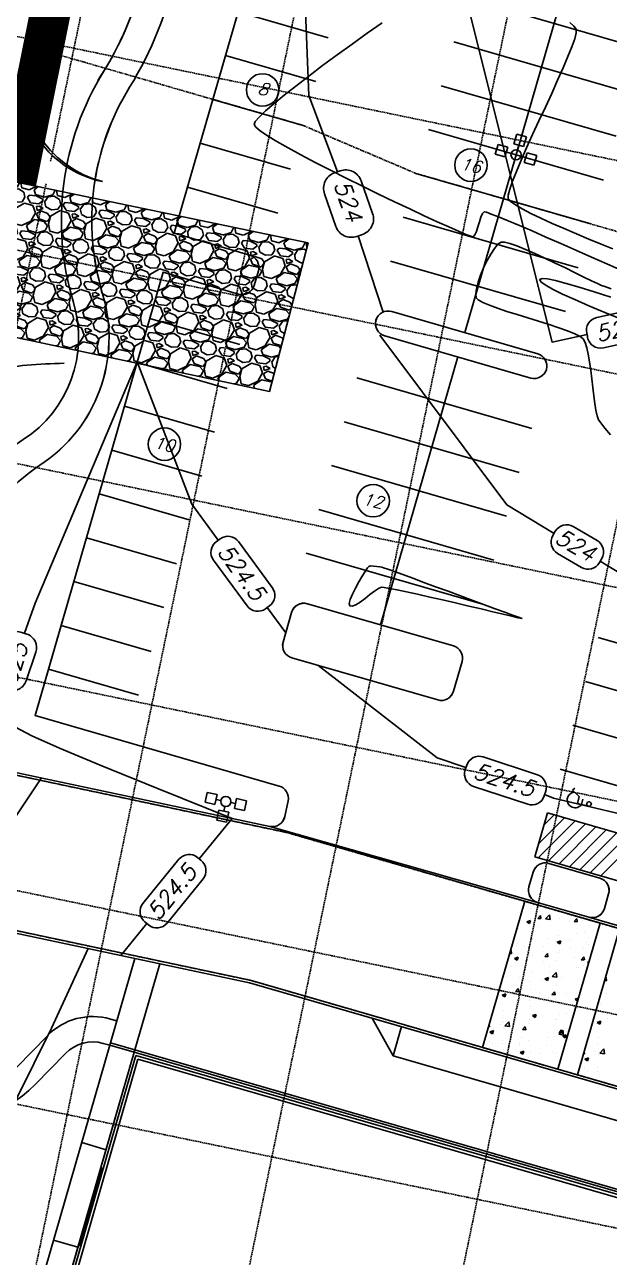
# Model space of a CAD drawing. Header units: inches. Extents: x 3071 to 5995, y 4947 to 7102.
# Drawn here: x 3716.1 to 3831.5, y 6163.4 to 6406.6 of the extents above; entities that cross this region are included whole.
import ezdxf

# ---------------------------------------------------------------- set-up
doc = ezdxf.new("R2010")
doc.units = ezdxf.units.IN
doc.header["$MEASUREMENT"] = 0
doc.linetypes.add('HIDDEN', pattern=[0.375, 0.25, -0.125])
doc.linetypes.add('PHANTOM2', pattern=[1.25, 0.625, -0.125, 0.125, -0.125, 0.125, -0.125])
for name, color, linetype in [('A-WALL', 77, 'Continuous'), ('BLDG-BOC', 4, 'Continuous'), ('BOC', 4, 'Continuous'), ('CONST-ENTR', 8, 'Continuous'), ('CONST-ENTR-HAT', 11, 'Continuous'), ('COUNT', 11, 'Continuous'), ('EC', 3, 'Continuous'), ('EX-BOC', 41, 'Continuous'), ('EX-GUT', 41, 'Continuous'), ('FIRELANE', 5, 'HIDDEN'), ('GRID', 254, 'HIDDEN'), ('hatch-ol', 7, 'Continuous'), ('HC-HATCH', 11, 'Continuous'), ('HC-MAN', 11, 'Continuous'), ('HC-PAV-HAV', 8, 'Continuous'), ('LIGHTS', 7, 'Continuous'), ('LOTLINE', 3, 'PHANTOM2'), ('LS-WALKS', 7, 'Continuous'), ('PC', 43, 'Continuous'), ('sidewalk', 7, 'Continuous'), ('SILT FENCE', 200, 'Continuous'), ('STRIPING', 11, 'Continuous')]:
    doc.layers.add(name, color=color, linetype=linetype)
doc.styles.add('L60', font='SIMPLEX.shx', dxfattribs={"height": 2.4})
doc.styles.add('L80', font='simplex.shx', dxfattribs={"oblique": 15, "height": 4})

msp = doc.modelspace()

# ---------------------------------------------------------------- hatches: boundary and pattern name
at = {"layer": 'CONST-ENTR-HAT'}
h = msp.add_hatch(dxfattribs=at)
h.set_pattern_fill('GRAVEL', color=4, scale=7.2, angle=-11.9688, style=0)
h.set_pattern_definition([(216.044, (3391.1632, 6419.3285), (-69.78596675, -51.44626935), [0.96866, -95.89743]), (173.0009, (3390.37996, 6418.75853), (86.014845, -10.87413664), [1.66225, -164.56266]), (120.5416, (3388.7301, 6418.96108), (54.01026806, -92.409584), [1.17207, -116.03543]), (255.3049, (3385.60986, 6417.78253), (36.90603354, 139.3764144), [1.51371, -149.85762]), (280.8649, (3385.22587, 6416.31833), (-17.2999084, 91.98735696), [1.48432, -146.94749]), (345.3049, (3385.50565, 6414.86062), (-139.3764144, 36.90603354), [1.51371, -149.85762]), (25.7254, (3386.96985, 6414.47663), (-106.49652772, -51.0240094), [2.00181, -198.17891]), (60.2865, (3388.77325, 6415.34553), (82.15325044, 144.504542), [1.88991, -187.10151]), (109.4608, (3389.71, 6416.98695), (-36.9371998, 103.5102092), [1.51884, -150.36533]), (163.2676, (3389.204, 6418.419), (75.9851347, -23.46784), [1.73399, -84.96549]), (210.4286, (3387.54342, 6418.91824), (-100.9461827, -59.5606272), [2.242426, -222.0003]), (126.8453, (3392.568, 6416.2339), (-40.3455869, 52.7127507), [0.76537, -75.77168]), (159.5004, (3392.109, 6416.8464), (88.5789158, -33.49768655), [1.45611, -144.15488]), (213.0312, (3390.745, 6417.3563), (-1.49313, -7.04348), [1.01823, -9.1641]), (191.2298, (3390.4312, 6418.3061), (38.2036424, 6.6213172), [0.54834, -54.28523]), (279.8326, (3389.8934, 6418.1993), (-2.564088, 22.6235613), [0.77546, -37.99773]), (18.995, (3390.0258, 6417.4352), (24.1166786, 9.6075863), [1.25949, -40.72337]), (149.5963, (3391.2167, 6417.8451), (12.59383, -10.029725), [0.91074, -21.85767]), (4.4207, (3385.8082, 6419.0653), (74.91416005, 6.19908352), [1.27584, -126.30848]), (58.3774, (3387.08024, 6419.16363), (-44.59829823, -71.50574983), [1.07036, -105.96534]), (281.2298, (3391.5154, 6419.2538), (-6.6213172, 38.2036424), [1.09667, -53.7369]), (331.6417, (3391.72893, 6418.17816), (-65.9554065, 36.06167446), [1.27584, -126.30848]), (327.4752, (3384.88245, 6414.6983), (-32.2311444, 21.5525742), [1.23034, -60.28649]), (282.8063, (3385.9198, 6414.0368), (-18.79290237, 84.9439031), [1.03088, -102.05743]), (54.8326, (3390.0927, 6412.1954), (21.5526086, 32.2311216), [1.09667, -53.7369]), (5.3852, (3390.7243, 6413.09193), (-97.537721, -8.76318554), [1.20694, -119.48705]), (57.4752, (3386.6414, 6412.9271), (-21.5525742, -32.2311444), [0.61517, -60.90166]), (89.3411, (3389.67, 6412.285), (-1.070942, 29.667038), [0.36713, -36.34581]), (153.995, (3389.6743, 6412.6521), (19.637308, -11.5228516), [1.48432, -28.20204]), (174.0402, (3388.34024, 6413.30292), (71.92789424, -7.88781984), [1.37556, -136.18025]), (291.7213, (3389.8915, 6416.8013), (-4.057228, 15.580082), [1.0384, -24.92157]), (341.1884, (3390.27575, 6415.83662), (116.7528304, -39.47020566), [1.81292, -179.47845]), (48.9766, (3391.9918, 6415.252), (-38.6258124, -43.3318232), [0.74128, -73.38725]), (78.0312, (3392.4784, 6415.811), (-5.55035, 8.5366), [0.432, -6.768]), (108.2876, (3388.24417, 6413.5441), (17.7219629, -55.276864), [1.00025, -99.02534]), (36.044, (3387.9303, 6414.4938), (69.78596675, 51.44626935), [1.93732, -94.92877]), (348.0312, (3389.497, 6415.634), (8.5366, 5.55035), [1.872, -5.328]), (313.336, (3391.32805, 6415.24554), (-59.98280997, 64.2356817), [1.13842, -112.70357]), (242.0858, (3392.1093, 6414.4175), (-13.015993, -26.680779), [1.04833, -51.36846]), (195.6772, (3391.61855, 6413.49116), (-148.75733297, -42.06537323), [1.70687, -168.98021]), (163.4573, (3389.97517, 6413.02994), (-90.0720806, 26.45412084), [1.80575, -178.76933])])
h.paths.add_polyline_path([(3705.76, 6346.7), (3764.45, 6334.26), (3772.04, 6363.56), (3711.98, 6376.05)])

# ---------------------------------------------------------------- linework, layer by layer
at = {"layer": 'A-WALL', "color": 7}
for p, q in [((3666.58, 5975.53), (3737.86, 6222.4)), ((3737.72, 6203.89), (3742.76, 6221.36)), ((3869.63, 6166.28), (3733.04, 6205.72)), ((3737.72, 6203.89), (3673.22, 5980.52)), ((3738.06, 6203.27), (3673.7, 5980.38)), ((3737.72, 6203.89), (3731.15, 6181.15)), ((3737.72, 6203.89), (3732.91, 6205.28)), ((3838.76, 6174.71), (3737.72, 6203.89)), ((3838.76, 6174.71), (3737.72, 6203.89)), ((3838.62, 6174.23), (3738.06, 6203.27)), ((3738.47, 6202.52), (3674.45, 5980.79)), ((3838.45, 6173.65), (3738.47, 6202.52)), ((3732.17, 6184.67), (3727.37, 6186.06)), ((3731.15, 6181.15), (3726.71, 6165.78)), ((3731.39, 6181.08), (3726.95, 6165.71)), ((3731.15, 6181.15), (3731.39, 6181.08)), ((3726.62, 6165.46), (3721.82, 6166.85)), ((3726.71, 6165.78), (3673.08, 5980.03)), ((3726.95, 6165.71), (3726.71, 6165.78))]:
    msp.add_line(p, q, dxfattribs=at)
at = {"layer": 'BLDG-BOC', "color": 7}
for p, q in [((3797.64, 6273.39), (3768.82, 6281.71)), ((3766.34, 6256.4), (3718.17, 6270.31)), ((3707.34, 6260.56), (3764.47, 6248.45)), ((3768.09, 6253.48), (3767.44, 6250.38)), ((3709.56, 6228.4), (3760.49, 6217.61)), ((3760.49, 6217.61), (3930.78, 6168.41)), ((3784.72, 6210.61), (3788.81, 6203.18)), ((3790.48, 6208.94), (3788.81, 6203.18)), ((3788.81, 6203.18), (3911.79, 6167.66))]:
    msp.add_line(p, q, dxfattribs=at)
for centre, start, end in [((3765.65, 6254), 348.0312, 73.894), ((3764.99, 6250.9), 258.0312, 348.0312)]:
    msp.add_arc(centre, 2.5, start, end, dxfattribs=at)
at = {"layer": 'BOC', "color": 7}
for p, q in [((3765.89, 6435.56), (3745.64, 6365.43)), ((3745.64, 6365.43), (3760.53, 6361.13)), ((3743.42, 6357.74), (3718.17, 6270.31)), ((3743.42, 6357.74), (3758.31, 6353.44)), ((3762.24, 6358.03), (3761.4, 6355.15)), ((3788.54, 6350.01), (3817.37, 6341.68)), ((3787.16, 6345.2), (3815.98, 6336.88)), ((3767.11, 6284.8), (3768.8, 6290.65)), ((3771.9, 6292.36), (3800.72, 6284.04)), ((3800.74, 6275.1), (3802.43, 6280.94)), ((3815.63, 6236.55), (3816.46, 6239.43)), ((3819.56, 6241.14), (3829.65, 6238.23)), ((3830.52, 6232.25), (3831.36, 6235.13)), ((3817.34, 6233.45), (3827.43, 6230.54)), ((3830.52, 6232.25), (3830.52, 6232.25))]:
    msp.add_line(p, q, dxfattribs=at)
for centre, start, end in [((3759.84, 6358.73), 343.894, 73.894), ((3759, 6355.84), 253.894, 343.894), ((3787.85, 6347.6), 73.894, 253.894), ((3816.67, 6339.28), 253.894, 73.894), ((3771.2, 6289.96), 73.894, 163.894), ((3769.52, 6284.11), 163.894, 253.894), ((3800.03, 6281.64), 343.894, 73.894), ((3798.34, 6275.79), 253.894, 343.894), ((3818.87, 6238.74), 73.894, 163.894), ((3828.95, 6235.82), 343.894, 73.894), ((3818.03, 6235.85), 163.894, 253.894), ((3828.12, 6232.94), 253.894, 343.894)]:
    msp.add_arc(centre, 2.5, start, end, dxfattribs=at)
at = {"layer": 'CONST-ENTR', "color": 4}
msp.add_lwpolyline([(3705.76, 6346.7), (3764.45, 6334.26), (3772.04, 6363.56), (3711.98, 6376.05)], close=True, dxfattribs=at)
at = {"layer": 'COUNT', "color": 7}
for centre in [(3763.06, 6393.72), (3804.18, 6378.88), (3743.69, 6323.84), (3784.89, 6312.68)]:
    msp.add_circle(centre, 3.2, dxfattribs=at)
at = {"layer": 'EC', "color": 44, "ltscale": 0.5, "flags": 128}
for points, elevation in [([(3786.67, 6406.95), (3783.73, 6404.89), (3780.75, 6402.77), (3777.8, 6400.63), (3774.92, 6398.51), (3772.17, 6396.45), (3769.61, 6394.48), (3767.3, 6392.66), (3765.29, 6391), (3763.64, 6389.56), (3762.4, 6388.37), (3761.62, 6387.47), (3761.37, 6386.89), (3761.71, 6386.37), (3762.61, 6385.62), (3764.02, 6384.67), (3765.87, 6383.54), (3768.1, 6382.27), (3770.64, 6380.88), (3773.44, 6379.4), (3776.44, 6377.87), (3779.56, 6376.29), (3782.75, 6374.71), (3785.94, 6373.16), (3789.08, 6371.65), (3792.1, 6370.23), (3794.93, 6368.9), (3797.52, 6367.71), (3799.8, 6366.69), (3801.71, 6365.85), (3803.19, 6365.23), (3804.18, 6364.86), (3804.6, 6364.76), (3804.95, 6365.1), (3805.26, 6365.8), (3805.56, 6366.71), (3805.86, 6367.69), (3806.15, 6368.61), (3806.47, 6369.31), (3806.81, 6369.67), (3807.23, 6369.58), (3808.2, 6369.24), (3809.65, 6368.67), (3811.51, 6367.9), (3813.74, 6366.96), (3816.25, 6365.89), (3818.99, 6364.7), (3821.9, 6363.42), (3824.92, 6362.1), (3827.97, 6360.75), (3831.01, 6359.41), (3833.96, 6358.1)], 525), ([(3832.18, 6362.4), (3829.88, 6363.31), (3827.47, 6364.29), (3825.01, 6365.31), (3822.57, 6366.35), (3820.21, 6367.38), (3818, 6368.39), (3816.01, 6369.35), (3814.31, 6370.23), (3812.95, 6371.03), (3812.02, 6371.71), (3811.56, 6372.25), (3811.55, 6372.94), (3811.84, 6374.11), (3812.38, 6375.7), (3813.15, 6377.63), (3814.09, 6379.85), (3815.18, 6382.3), (3816.36, 6384.9), (3817.61, 6387.6), (3818.87, 6390.32), (3820.12, 6393.02), (3821.3, 6395.62), (3822.39, 6398.07), (3823.34, 6400.29), (3824.11, 6402.23), (3824.66, 6403.81), (3824.95, 6404.99), (3824.94, 6405.69), (3824.52, 6406.26), (3823.68, 6406.99)], 525), ([(3831.71, 6325.68), (3830.58, 6327.02), (3829.79, 6328.03), (3829.37, 6328.66), (3829.09, 6329.43), (3828.85, 6330.52), (3828.63, 6331.86), (3828.43, 6333.39), (3828.23, 6335.04), (3828.04, 6336.75), (3827.83, 6338.45), (3827.61, 6340.08), (3827.35, 6341.58), (3827.06, 6342.87), (3826.72, 6343.9), (3826.33, 6344.6), (3825.71, 6345.07), (3824.66, 6345.6), (3823.24, 6346.17), (3821.53, 6346.78), (3819.6, 6347.42), (3817.54, 6348.07), (3815.42, 6348.74), (3813.31, 6349.4), (3811.29, 6350.04), (3809.44, 6350.67), (3807.83, 6351.26), (3806.54, 6351.8), (3805.64, 6352.3), (3805.22, 6352.73), (3805.12, 6353.47), (3805.26, 6354.51), (3805.59, 6355.78), (3806.08, 6357.18), (3806.69, 6358.63), (3807.38, 6360.05), (3808.11, 6361.35), (3808.84, 6362.45), (3809.52, 6363.26), (3810.14, 6363.69), (3810.8, 6363.71), (3811.86, 6363.45), (3813.27, 6362.95), (3814.94, 6362.27), (3816.8, 6361.45), (3818.79, 6360.54), (3820.82, 6359.57), (3822.82, 6358.59), (3824.73, 6357.65), (3826.47, 6356.79), (3827.96, 6356.06), (3829.14, 6355.5), (3829.93, 6355.16), (3830.64, 6354.91), (3831.88, 6354.47)], 524), ([(3834.03, 6348.43), (3830.62, 6349.82), (3827.47, 6351.13), (3824.66, 6352.35), (3822.24, 6353.45), (3820.28, 6354.42), (3818.84, 6355.24), (3817.98, 6355.88), (3817.76, 6356.32), (3818.21, 6356.51), (3819.27, 6356.43), (3820.89, 6356.1), (3823.01, 6355.55), (3825.57, 6354.81), (3828.51, 6353.9), (3831.77, 6352.84)], 523)]:
    msp.add_lwpolyline(points, dxfattribs=dict(at, elevation=elevation))
at = {"layer": 'EC', "color": 44, "ltscale": 0.5, "elevation": 525, "flags": 128}
msp.add_lwpolyline([(3814.31, 6289.42), (3813.59, 6289.69), (3812.42, 6290.12), (3810.86, 6290.69), (3808.98, 6291.39), (3806.85, 6292.17), (3804.55, 6293.02), (3802.13, 6293.91), (3799.66, 6294.82), (3797.22, 6295.72), (3794.88, 6296.58), (3792.69, 6297.38), (3790.74, 6298.1), (3789.08, 6298.7), (3787.79, 6299.17), (3786.93, 6299.47), (3786.58, 6299.59), (3786.19, 6299.66), (3785.61, 6299.74), (3784.97, 6299.8), (3784.4, 6299.81), (3784.04, 6299.73), (3783.79, 6299.43), (3783.32, 6298.75), (3782.71, 6297.8), (3782.04, 6296.66), (3781.37, 6295.45), (3780.79, 6294.27), (3780.37, 6293.22), (3780.18, 6292.41), (3780.3, 6291.94), (3780.77, 6291.86), (3781.48, 6292.14), (3782.34, 6292.7), (3783.29, 6293.4), (3784.25, 6294.16), (3785.16, 6294.85), (3785.93, 6295.37), (3786.51, 6295.62), (3787.03, 6295.58), (3788.09, 6295.4), (3789.6, 6295.1), (3791.49, 6294.71), (3793.66, 6294.23), (3796.06, 6293.69), (3798.59, 6293.11), (3801.17, 6292.51), (3803.74, 6291.91), (3806.21, 6291.33), (3808.5, 6290.79), (3810.54, 6290.31), (3812.23, 6289.91), (3813.52, 6289.61), (3814.31, 6289.42)], close=True, dxfattribs=at)
at = {"layer": 'EX-BOC', "color": 7}
msp.add_lwpolyline([(3716.11, 6400.23), (3725.32, 6444.75), (3734.57, 6495.24), (3741.98, 6535.15), (3744.22, 6546.39), (3746.15, 6555.52, -0.418767), (3769.46, 6571.98, -2.911676)], format="xyb", dxfattribs=at)
for centre, radius, start, end in [((3736.63, 6395.95), 20.96, 168.1936, 255.6962), ((3717.85, 6321.61), 17.87, 94.2124, 137.1924), ((3728.94, 6170.98), 168.91, 91.7149, 94.2124)]:
    msp.add_arc(centre, radius, start, end, dxfattribs=at)
at = {"layer": 'EX-GUT', "color": 7}
msp.add_lwpolyline([(3715.62, 6400.34), (3724.83, 6444.85), (3734.08, 6495.33), (3741.49, 6535.24), (3743.73, 6546.49), (3745.66, 6555.61, -0.418603), (3769.55, 6572.48, -0.418603)], format="xyb", dxfattribs=at)
msp.add_arc((3735.7, 6395.78), 20.59, 167.2209, 258.0827, dxfattribs=at)
at = {"layer": 'FIRELANE', "color": 7}
for p, q in [((3760.61, 6218.09), (3709.67, 6228.89)), ((3930.92, 6168.89), (3760.61, 6218.09))]:
    msp.add_line(p, q, dxfattribs=at)
at = {"layer": 'FIRELANE', "color": 7, "flags": 128}
msp.add_lwpolyline([(4580.51, 5841.27), (4446.4, 5987.31, -0.020748), (4442.68, 5991.72), (4403.12, 6042.71, 0.199871), (4282.45, 6111.23), (4260.71, 6113.89, -0.009278), (4254.48, 6114.77), (4159.67, 6129.97, -0.080749), (4109.56, 6146.59, 0.078412), (4047.37, 6167.53), (3998.1, 6175.9, -0.081157), (3964.7, 6187.35, 0.052793), (3939.25, 6197.71), (3767.89, 6247.21), (3707.24, 6260.07, -0.413143), (3691.42, 6284.31)], format="xyb", dxfattribs=at)
at = {"layer": 'GRID', "color": 253, "linetype": 'HIDDEN'}
for p, q in [((3842.74, 6967.87), (3721.23, 6379.64)), ((3883.14, 6959.53), (3590.95, 5545.07)), ((3923.53, 6951.18), (3631.35, 5536.72)), ((3963.99, 6942.43), (3671.88, 5528.35)), ((3322, 6485.35), (5826.62, 5967.97)), ((3313.65, 6444.95), (5818.27, 5927.57)), ((3305.31, 6404.55), (5809.93, 5887.18)), ((3720.32, 6375.22), (3550.55, 5553.41)), ((3296.96, 6364.16), (5801.58, 5846.78)), ((3288.62, 6323.76), (5793.24, 5806.38)), ((3280.27, 6283.36), (5784.89, 5765.99))]:
    msp.add_line(p, q, dxfattribs=at)
at = {"layer": 'hatch-ol', "linetype": 'Continuous'}
for points in [[(3759.32, 6620.85), (3746.15, 6555.52), (3716.11, 6400.23), (3700.35, 6325.2), (3691.91, 6284.2), (3689.83, 6275.27), (3688.31, 6266.77), (3674.16, 6207.94, -0.214843), (3508.69, 5995.08), (3535.52, 5952.62), (3870.9, 5855.78), (4005.47, 5991.67, -0.027652), (4056.2, 5956.24, -0.023154), (4168.04, 5861.73, -0.031991), (4294.4, 5725.59), (4358.75, 5653.77)], [(3836.07, 6228.04), (3827.43, 6230.54, 0.414214), (3830.52, 6232.25), (3830.52, 6232.25), (3831.36, 6235.13, 0.414214), (3829.65, 6238.23), (3819.56, 6241.14, 0.414214), (3816.46, 6239.43), (3815.63, 6236.55, 0.414214), (3817.34, 6233.45), (3764.47, 6248.45, 0.414214), (3767.44, 6250.38), (3768.09, 6253.48, 0.393219), (3766.34, 6256.4), (3718.17, 6270.31), (3743.42, 6357.74), (3758.31, 6353.44, 0.414214), (3761.4, 6355.15), (3762.24, 6358.03, 0.414214), (3760.53, 6361.13), (3745.64, 6365.43), (3765.89, 6435.56)], [(3707.24, 6260.07), (3767.89, 6247.21), (3939.25, 6197.71, -0.052793), (3964.7, 6187.35, 0.081157), (3998.1, 6175.9), (4047.37, 6167.53, -0.078412), (4109.56, 6146.59, 0.080749), (4159.67, 6129.97), (4254.48, 6114.77), (4282.45, 6111.23, -0.199871), (4403.12, 6042.71), (4442.68, 5991.72), (4580.51, 5841.27), (4586.82, 5847.48), (4596.31, 5776.65), (4577.08, 5799.6), (4570.27, 5807.21)], [(4570.27, 5807.21), (4424.3, 5967.02, -0.020748), (4418.98, 5973.33), (4399.93, 5999.52), (4399.93, 5999.51, 0.059339), (4354.65, 6049.83, 0.149176), (4278.81, 6081.45), (4257.06, 6084.11, -0.009278), (4249.73, 6085.15), (4154.92, 6100.35, -0.080749), (4095.67, 6120, 0.078412), (4042.35, 6137.95), (3993.08, 6146.32, -0.081157), (3950.52, 6160.91, 0.052793), (3930.92, 6168.89), (3760.61, 6218.09), (3709.67, 6228.89, 0.389071)], [(3734.3, 6210.08), (3732.91, 6205.28), (3731.63, 6205.65, 0.276773), (3724.18, 6203.67), (3718.17, 6197.5, -0.302454), (3693.78, 6192.26), (3691.04, 6193.34), (3692.88, 6197.99), (3695.62, 6196.91, 0.302454), (3714.58, 6200.98), (3720.59, 6207.16, -0.276773), (3733.02, 6210.45), (3734.3, 6210.08)]]:
    msp.add_lwpolyline(points, format="xyb", dxfattribs=at)
at = {"layer": 'hatch-ol'}
msp.add_lwpolyline([(3699.47, 6281.07, -0.076873), (3700.63, 6271.29), (3706.63, 6271.08, 0.076974), (3705.24, 6282.69, -0.329012), (3719.12, 6319.7, 0.33346), (3731.48, 6353.52, -0.214851), (3736.82, 6394.24, 0.176381), (3746.68, 6441.85), (3740.74, 6440.96, -0.176123), (3731.71, 6397.4, 0.214851), (3725.74, 6351.78, -0.33346), (3715.84, 6324.73, 0.329012), (3699.47, 6281.05)], format="xyb", dxfattribs=at)
at = {"layer": 'hatch-ol', "linetype": 'Continuous'}
for points in [[(3788.54, 6350.01, 1), (3787.16, 6345.2), (3815.98, 6336.88, 1), (3817.37, 6341.68)], [(3800.72, 6284.04, -0.414214), (3802.43, 6280.94), (3800.74, 6275.1, -0.414214), (3797.64, 6273.39), (3768.82, 6281.71, -0.414214), (3767.11, 6284.8), (3768.8, 6290.65, -0.414214), (3771.9, 6292.36)]]:
    msp.add_lwpolyline(points, format="xyb", close=True, dxfattribs=at)
at = {"layer": 'HC-HATCH', "color": 7}
for p, q in [((3817.46, 6242.26), (3824.73, 6249.52)), ((3817.55, 6245), (3822.67, 6250.12)), ((3818.63, 6248.73), (3820.61, 6250.71)), ((3819.51, 6241.66), (3826.78, 6248.93)), ((3821.57, 6241.07), (3828.84, 6248.34)), ((3823.63, 6240.47), (3830.9, 6247.74)), ((3825.69, 6239.88), (3832.96, 6247.15)), ((3827.74, 6239.29), (3835.01, 6246.55)), ((3829.8, 6238.69), (3836.36, 6245.25))]:
    msp.add_line(p, q, dxfattribs=at)
at = {"layer": 'HC-MAN', "color": 7, "linetype": 'Continuous'}
for p, q in [((3824.71, 6255.99), (3824.22, 6255.59)), ((3824.22, 6255.59), (3825.55, 6254.31)), ((3825.55, 6254.31), (3825.21, 6252.99)), ((3825.21, 6252.99), (3827.42, 6252.44)), ((3826.02, 6252.79), (3826.27, 6253.79))]:
    msp.add_line(p, q, dxfattribs=at)
for centre, radius, start, end in [((3824.74, 6253.67), 1.55, 94.8467, 325.6518), ((3827.5, 6252.84), 0.462, 36.7338, 222.9716), ((3827.52, 6252.86), 0.43, 255.8802, 36.7338)]:
    msp.add_arc(centre, radius, start, end, dxfattribs=at)
at = {"layer": 'HC-PAV-HAV', "color": 7}
for p, q in [((3806.47, 6204.84), (3814.8, 6233.67)), ((3814.8, 6233.67), (3829.69, 6229.37)), ((3816.21, 6232.23), (3816.21, 6232.23)), ((3816.61, 6232.91), (3816.61, 6232.91)), ((3819.64, 6232.22), (3819.64, 6232.22)), ((3815.24, 6229.64), (3815.94, 6229.9)), ((3815.74, 6229.3), (3815.94, 6229.9)), ((3817.4, 6230.3), (3817.89, 6230.87)), ((3817.4, 6230.3), (3818, 6230.25)), ((3818.01, 6230.25), (3817.89, 6230.87)), ((3818.29, 6231.18), (3818.29, 6231.18)), ((3818.91, 6230.22), (3819.69, 6231.03)), ((3818.91, 6230.22), (3819.8, 6230.08)), ((3819.81, 6230.08), (3819.7, 6231.03)), ((3821.62, 6230.28), (3821.62, 6230.28)), ((3823.63, 6230.96), (3823.63, 6230.96)), ((3824.58, 6229.67), (3825.06, 6230.25)), ((3824.58, 6229.67), (3825.18, 6229.62)), ((3825.18, 6229.62), (3825.06, 6230.24)), ((3826.19, 6229.94), (3826.19, 6229.94)), ((3813.58, 6228.28), (3813.58, 6228.28)), ((3815.24, 6229.64), (3815.74, 6229.3)), ((3816.49, 6229.58), (3816.49, 6229.58)), ((3817.37, 6228.78), (3817.37, 6228.78)), ((3829.69, 6229.37), (3821.36, 6200.54)), ((3823.68, 6229.61), (3823.68, 6229.61)), ((3825.06, 6227.25), (3825.06, 6227.25)), ((3833.53, 6228.26), (3825.21, 6199.43)), ((3826.55, 6227.59), (3826.55, 6227.59)), ((3829.67, 6229.31), (3829.63, 6229.38)), ((3813.12, 6224.96), (3813.12, 6224.96)), ((3813.39, 6225.25), (3813.39, 6225.25)), ((3814.74, 6224.84), (3814.74, 6224.84)), ((3816.35, 6226.07), (3816.35, 6226.07)), ((3816.36, 6226.25), (3816.36, 6226.25)), ((3819.23, 6226.25), (3819.23, 6226.25)), ((3821.05, 6225.67), (3821.05, 6225.67)), ((3821.21, 6225.61), (3821.91, 6225.88)), ((3821.21, 6225.61), (3821.71, 6225.27)), ((3821.5, 6226.95), (3821.5, 6226.95)), ((3821.69, 6225.85), (3821.69, 6225.85)), ((3821.71, 6225.27), (3821.91, 6225.87)), ((3823.55, 6226), (3823.55, 6226)), ((3827.02, 6225.62), (3827.02, 6225.62)), ((3827.34, 6226.5), (3827.34, 6226.5)), ((3827.45, 6225.06), (3827.45, 6225.06)), ((3811.83, 6223.39), (3812.22, 6223.35)), ((3811.95, 6223.8), (3812.1, 6223.98)), ((3812.22, 6223.35), (3812.11, 6223.98)), ((3812.81, 6222.38), (3813.51, 6222.65)), ((3812.81, 6222.38), (3813.3, 6222.05)), ((3813.31, 6222.05), (3813.51, 6222.65)), ((3815.79, 6223.06), (3815.79, 6223.06)), ((3816.24, 6222.92), (3816.24, 6222.92)), ((3818.46, 6224.73), (3818.46, 6224.73)), ((3818.79, 6222.78), (3819.27, 6223.35)), ((3818.79, 6222.78), (3819.39, 6222.73)), ((3819.39, 6222.72), (3819.28, 6223.35)), ((3821.38, 6223.63), (3821.38, 6223.63)), ((3821.62, 6224.06), (3821.62, 6224.06)), ((3823.79, 6224.5), (3823.79, 6224.5)), ((3824.71, 6222.55), (3824.71, 6222.55)), ((3825.96, 6222.15), (3826.45, 6222.73)), ((3826.43, 6224.27), (3826.43, 6224.27)), ((3826.57, 6222.1), (3826.45, 6222.72)), ((3812.11, 6220.89), (3812.11, 6220.89)), ((3814.36, 6220.99), (3814.36, 6220.99)), ((3818.42, 6221.73), (3818.42, 6221.73)), ((3819.7, 6220.76), (3819.7, 6220.76)), ((3820.92, 6222.06), (3820.92, 6222.06)), ((3821.26, 6220.3), (3821.26, 6220.3)), ((3825.03, 6220.54), (3825.03, 6220.54)), ((3825.44, 6220.56), (3825.44, 6220.56)), ((3825.96, 6222.15), (3826.56, 6222.1)), ((3826.31, 6220.94), (3826.31, 6220.94)), ((3827.18, 6221.58), (3827.47, 6221.7)), ((3827.18, 6221.58), (3827.4, 6221.43)), ((3810.93, 6218.84), (3810.93, 6218.84)), ((3813.78, 6218.55), (3813.78, 6218.55)), ((3815.79, 6217.78), (3815.79, 6217.78)), ((3816.12, 6219.59), (3816.12, 6219.59)), ((3818.29, 6218.11), (3818.29, 6218.11)), ((3818.77, 6218.36), (3819.48, 6218.63)), ((3818.77, 6218.36), (3819.27, 6218.02)), ((3819.28, 6218.02), (3819.48, 6218.62)), ((3819.61, 6219.56), (3819.61, 6219.56)), ((3820.24, 6218.82), (3821.02, 6219.64)), ((3820.24, 6218.82), (3821.13, 6218.69)), ((3821.13, 6218.68), (3821.02, 6219.63)), ((3822.08, 6218.61), (3822.08, 6218.61)), ((3826.19, 6217.61), (3826.19, 6217.61)), ((3830.58, 6218.03), (3830.97, 6218)), ((3830.7, 6218.44), (3830.85, 6218.63)), ((3830.97, 6218), (3830.86, 6218.62)), ((3810.37, 6215.13), (3811.07, 6215.4)), ((3810.37, 6215.13), (3810.87, 6214.8)), ((3810.81, 6215.51), (3810.81, 6215.51)), ((3810.87, 6214.79), (3811.08, 6215.4)), ((3812.41, 6215.88), (3812.41, 6215.88)), ((3813.01, 6215.88), (3813.49, 6216.46)), ((3813.01, 6215.88), (3813.61, 6215.83)), ((3813.61, 6215.83), (3813.49, 6216.46)), ((3816, 6216.26), (3816, 6216.26)), ((3817.75, 6215.65), (3817.75, 6215.65)), ((3820.18, 6215.26), (3820.66, 6215.83)), ((3820.18, 6215.26), (3820.78, 6215.2)), ((3820.78, 6215.2), (3820.67, 6215.83)), ((3821.13, 6216.97), (3821.13, 6216.97)), ((3823.09, 6215.43), (3823.09, 6215.43)), ((3830.86, 6215.54), (3830.86, 6215.54)), ((3813.16, 6213.84), (3813.16, 6213.84)), ((3814.52, 6214.54), (3814.52, 6214.54)), ((3815.66, 6214.17), (3815.66, 6214.17)), ((3815.88, 6212.93), (3815.88, 6212.93)), ((3819.2, 6213.59), (3819.2, 6213.59)), ((3819.45, 6214.67), (3819.45, 6214.67)), ((3819.86, 6214.31), (3819.86, 6214.31)), ((3821.01, 6213.64), (3821.01, 6213.64)), ((3824.74, 6214.33), (3825.42, 6214.59)), ((3824.74, 6214.33), (3825.24, 6214)), ((3825.03, 6214.59), (3825.03, 6214.59)), ((3825.2, 6214.09), (3825.2, 6214.09)), ((3825.25, 6213.99), (3825.27, 6214.06)), ((3829.68, 6213.49), (3829.68, 6213.49)), ((3810.42, 6210.8), (3810.42, 6210.8)), ((3810.68, 6212.18), (3810.68, 6212.18)), ((3813.03, 6210.22), (3813.03, 6210.22)), ((3813.36, 6212.59), (3813.36, 6212.59)), ((3815.76, 6210.57), (3815.76, 6210.57)), ((3815.76, 6210.39), (3815.76, 6210.39)), ((3816.34, 6211.11), (3817.04, 6211.37)), ((3816.34, 6211.11), (3816.84, 6210.77)), ((3816.82, 6210.72), (3816.82, 6210.72)), ((3816.84, 6210.77), (3817.05, 6211.37)), ((3820.89, 6210.31), (3820.89, 6210.31)), ((3821.1, 6210.35), (3821.1, 6210.35)), ((3821.59, 6211.39), (3821.59, 6211.39)), ((3823.13, 6211.55), (3823.13, 6211.55)), ((3831.16, 6210.53), (3831.16, 6210.53)), ((3807.66, 6208.95), (3807.82, 6208.94)), ((3807.82, 6208.93), (3807.76, 6209.3)), ((3807.94, 6207.88), (3808.64, 6208.15)), ((3807.94, 6207.88), (3808.44, 6207.55)), ((3808.44, 6207.54), (3808.64, 6208.15)), ((3809.93, 6209.39), (3809.93, 6209.39)), ((3810.53, 6209.89), (3810.53, 6209.89)), ((3810.56, 6208.86), (3810.56, 6208.86)), ((3810.89, 6209.08), (3811.67, 6209.89)), ((3810.89, 6209.08), (3811.78, 6208.95)), ((3811.79, 6208.94), (3811.67, 6209.89)), ((3814.39, 6208.36), (3814.88, 6208.94)), ((3814.39, 6208.36), (3814.99, 6208.31)), ((3815, 6208.31), (3814.88, 6208.93)), ((3815.76, 6209.61), (3815.76, 6209.61)), ((3821.56, 6207.43), (3822.34, 6208.24)), ((3821.57, 6207.73), (3822.05, 6208.31)), ((3822.17, 6207.68), (3822.05, 6208.31)), ((3822.46, 6207.29), (3822.35, 6208.24)), ((3823.01, 6207.94), (3823.01, 6207.94)), ((3829.12, 6209.78), (3829.82, 6210.05)), ((3829.12, 6209.78), (3829.62, 6209.44)), ((3829.56, 6210.16), (3829.56, 6210.16)), ((3829.63, 6209.44), (3829.83, 6210.04)), ((3807.9, 6205.95), (3807.9, 6205.95)), ((3808.47, 6205.69), (3808.47, 6205.69)), ((3810.4, 6206.28), (3810.4, 6206.28)), ((3810.44, 6205.53), (3810.44, 6205.53)), ((3813.75, 6205.89), (3813.75, 6205.89)), ((3813.81, 6205.46), (3813.81, 6205.46)), ((3814.19, 6206.78), (3814.19, 6206.78)), ((3815.64, 6206.28), (3815.64, 6206.28)), ((3819.58, 6206.89), (3819.58, 6206.89)), ((3820.5, 6207.61), (3820.5, 6207.61)), ((3820.77, 6206.98), (3820.77, 6206.98)), ((3821.56, 6207.43), (3822.45, 6207.29)), ((3821.57, 6207.73), (3822.17, 6207.68)), ((3822.31, 6207.08), (3823.01, 6207.35)), ((3822.31, 6207.08), (3822.81, 6206.74)), ((3822.81, 6206.74), (3823.02, 6207.35)), ((3829.17, 6205.44), (3829.17, 6205.44)), ((3829.43, 6206.83), (3829.43, 6206.83)), ((3821.36, 6200.54), (3806.47, 6204.84)), ((3807.92, 6204.89), (3807.92, 6204.89)), ((3810.58, 6204.34), (3810.58, 6204.34)), ((3813.91, 6203.85), (3814.61, 6204.12)), ((3813.91, 6203.85), (3814.41, 6203.52)), ((3814.41, 6203.52), (3814.61, 6204.12)), ((3815.51, 6202.95), (3815.51, 6202.95)), ((3815.92, 6204.12), (3815.92, 6204.12)), ((3817.87, 6203.67), (3817.87, 6203.67)), ((3819.15, 6205.24), (3819.15, 6205.24)), ((3820.38, 6203.99), (3820.38, 6203.99)), ((3820.65, 6203.65), (3820.65, 6203.65)), ((3821.26, 6203.89), (3821.26, 6203.89)), ((3826.41, 6203.6), (3826.57, 6203.58)), ((3826.58, 6203.58), (3826.51, 6203.94)), ((3828.68, 6204.04), (3828.68, 6204.04)), ((3829.28, 6204.54), (3829.28, 6204.54)), ((3829.31, 6203.5), (3829.31, 6203.5)), ((3829.64, 6203.73), (3830.42, 6204.54)), ((3829.64, 6203.73), (3830.53, 6203.59)), ((3830.54, 6203.59), (3830.42, 6204.54)), ((3826.65, 6200.6), (3826.65, 6200.6)), ((3826.69, 6202.53), (3827.39, 6202.8)), ((3826.69, 6202.53), (3827.19, 6202.19)), ((3827.19, 6202.19), (3827.39, 6202.79)), ((3829.15, 6200.93), (3829.15, 6200.93)), ((3840.1, 6195.13), (3825.21, 6199.43)), ((3825.29, 6199.41), (3825.23, 6199.51)), ((3826.67, 6199.54), (3826.67, 6199.54)), ((3827.22, 6200.33), (3827.22, 6200.33)), ((3829.19, 6200.17), (3829.19, 6200.17)), ((3829.33, 6198.99), (3829.33, 6198.99))]:
    msp.add_line(p, q, dxfattribs=at)
at = {"layer": 'LIGHTS', "color": 7}
for p, q in [((3808.98, 6381.05), (3809.54, 6382.98)), ((3809.54, 6382.98), (3811.46, 6382.42)), ((3813.22, 6385.01), (3812.67, 6383.09)), ((3812.67, 6383.09), (3814.59, 6382.53)), ((3815.14, 6384.45), (3813.22, 6385.01)), ((3814.59, 6382.53), (3815.14, 6384.45)), ((3810.9, 6380.5), (3808.98, 6381.05)), ((3811.46, 6382.42), (3810.9, 6380.5)), ((3812.12, 6381.19), (3811.18, 6381.46)), ((3813.36, 6381.87), (3813.63, 6382.81)), ((3814.04, 6380.63), (3814.98, 6380.36)), ((3815.26, 6381.32), (3814.7, 6379.4)), ((3817.18, 6380.77), (3815.26, 6381.32)), ((3816.62, 6378.85), (3817.18, 6380.77)), ((3814.7, 6379.4), (3816.62, 6378.85)), ((3752.12, 6255.16), (3751.7, 6253.2)), ((3754.08, 6254.74), (3752.12, 6255.16)), ((3754.08, 6254.74), (3753.66, 6252.79)), ((3753.66, 6252.79), (3751.7, 6253.2)), ((3754.82, 6253.56), (3753.87, 6253.77)), ((3754.41, 6251.63), (3754, 6249.67)), ((3756.37, 6251.22), (3754.41, 6251.63)), ((3755.59, 6252.38), (3755.39, 6251.42)), ((3756.78, 6253.15), (3757.73, 6252.95)), ((3757.94, 6253.92), (3757.53, 6251.97)), ((3757.53, 6251.97), (3759.48, 6251.55)), ((3757.94, 6253.92), (3759.9, 6253.51)), ((3759.9, 6253.51), (3759.48, 6251.55)), ((3755.95, 6249.26), (3754, 6249.67)), ((3756.37, 6251.22), (3755.95, 6249.26))]:
    msp.add_line(p, q, dxfattribs=at)
for centre in [(3813.08, 6380.91), (3755.8, 6253.36)]:
    msp.add_circle(centre, 1, dxfattribs=at)
at = {"layer": 'LOTLINE', "color": 7}
for p, q in [((3716.67, 6402.41), (3771.04, 6386.72)), ((3716.67, 6402.41), (3771.04, 6386.72)), ((3771.04, 6386.72), (3793.29, 6377.26)), ((3771.04, 6386.72), (3793.29, 6377.26)), ((3793.29, 6377.26), (3966.22, 6327.32)), ((3793.29, 6377.26), (3966.22, 6327.32))]:
    msp.add_line(p, q, dxfattribs=at)
at = {"layer": 'LS-WALKS', "color": 7}
for centre, radius, start, end in [((3676.37, 6431.59), 71.05, 328.2909, 8.3028), ((3676.31, 6431.6), 65.1, 326.3948, 8.2683), ((3779.35, 6367.96), 56, 148.2909, 196.7938), ((3779.35, 6367.96), 50, 148.2909, 196.7938), ((3702.76, 6344.85), 24, 303.0277, 16.7938), ((3702.76, 6344.85), 30, 303.0277, 16.7938), ((3737.25, 6291.8), 33.28, 123.0277, 195.875)]:
    msp.add_arc(centre, radius, start, end, dxfattribs=at)
at = {"layer": 'PC', "color": 44}
for p, q in [((3724.22, 6291.27), (3718.17, 6270.31)), ((3713.22, 6248.76), (3719.41, 6258)), ((3750.57, 6242.03), (3757.08, 6250.02)), ((3735.06, 6223), (3740.2, 6229.3))]:
    msp.add_line(p, q, dxfattribs=at)
for points in [[(3770.52, 6434.22), (3772.18, 6392.63)], [(3803.63, 6410.18), (3820.2, 6343.99), (3827.11, 6345.44)], [(3772.18, 6392.63), (3777.82, 6377.55)], [(3781.94, 6364.92), (3786.83, 6349.89)], [(3786.18, 6345.33), (3811.28, 6311.85)], [(3718.15, 6292.48), (3738.32, 6340.08)], [(3738.32, 6340.08), (3749.1, 6312.03)], [(3749.1, 6312.03), (3754.31, 6304.89)], [(3811.28, 6311.85), (3820.6, 6306.23)], [(3829.7, 6300.74), (3833.59, 6298.39)], [(3716.1, 6286.53), (3718.15, 6292.48)], [(3763.99, 6291.63), (3767.64, 6286.62)], [(3773.94, 6280.23), (3797.54, 6261.99)], [(3711.04, 6271.88), (3711.45, 6270.6), (3712.31, 6269.41), (3714.15, 6268.06), (3717.52, 6266.3), (3722.96, 6263.88), (3731.01, 6260.52), (3742.2, 6255.99), (3757.08, 6250.02)], [(3797.54, 6261.99), (3803.2, 6260.04)], [(3818.73, 6254.72), (3820.5, 6253.99)], [(3820.5, 6253.99), (3854.72, 6245.95)], [(3728.63, 6224.35), (3721.38, 6208.61), (3711.05, 6187.91)]]:
    msp.add_lwpolyline(points, dxfattribs=at)
for points in [[(3777.25, 6377.35), (3778.39, 6377.76, -0.414214), (3782.51, 6375.78), (3784.78, 6369.34, -0.414214), (3782.8, 6365.23), (3781.66, 6364.82, -0.414214), (3777.54, 6366.79), (3775.28, 6373.24, -0.414214)], [(3820.35, 6305.81), (3820.84, 6306.65, -0.414214), (3824.37, 6307.58), (3829.09, 6304.84, -0.414214), (3830.03, 6301.31), (3829.54, 6300.47, -0.414214), (3826.01, 6299.53), (3821.29, 6302.28, -0.414214)], [(3760.03, 6291.93, 0.414214), (3763.65, 6291.38), (3764.43, 6291.95, 0.414214), (3764.97, 6295.57), (3758.3, 6304.62, 0.414214), (3754.69, 6305.16), (3753.91, 6304.59, 0.414214), (3753.36, 6300.98)], [(3712.81, 6275.37), (3711.8, 6275.71, -0.414214), (3710.03, 6279.29), (3711.95, 6284.95, -0.414214), (3715.53, 6286.72), (3716.53, 6286.38, -0.414214), (3718.3, 6282.8), (3716.39, 6277.14, -0.414214)], [(3815.39, 6252.81, 0.414214), (3818.64, 6254.46), (3818.95, 6255.38, 0.414214), (3817.3, 6258.64), (3806.61, 6262.15, 0.414214), (3803.35, 6260.5), (3803.05, 6259.58, 0.414214), (3804.7, 6256.32)], [(3751.31, 6238.09, 0.414214), (3750.94, 6241.72), (3750.19, 6242.33, 0.414214), (3746.56, 6241.96), (3739.45, 6233.24, 0.414214), (3739.82, 6229.61), (3740.57, 6229, 0.414214), (3744.21, 6229.37)]]:
    msp.add_lwpolyline(points, format="xyb", close=True, dxfattribs=at)
msp.add_lwpolyline([(3827.17, 6345.15), (3827.04, 6345.73, -0.414214), (3829, 6348.81), (3840.07, 6351.28, -0.414214), (3843.15, 6349.32), (3843.36, 6348.37, -0.414214), (3841.4, 6345.29), (3830.33, 6342.83, -0.450689), (3827.17, 6345.15)], format="xyb", dxfattribs=at)
at = {"layer": 'sidewalk', "color": 7}
for points in [[(3734.3, 6210.08), (3733.02, 6210.45, 0.276773), (3720.59, 6207.16), (3714.58, 6200.98, -0.302454), (3695.62, 6196.91), (3692.88, 6197.99)], [(3732.91, 6205.28), (3731.63, 6205.65, 0.276773), (3724.18, 6203.67), (3718.17, 6197.5, -0.302454), (3693.78, 6192.26), (3691.04, 6193.34)]]:
    msp.add_lwpolyline(points, format="xyb", dxfattribs=at)
at = {"layer": 'SILT FENCE', "const_width": 8}
msp.add_lwpolyline([(4681.23, 6528), (4646.2, 6526.27), (4576.64, 6525.83), (4505.33, 6528.61, -0.037918), (4158.83, 6568.56, -0.041261), (3842.16, 6657.25), (3821.46, 6664.02), (3804.87, 6661.99), (3797.58, 6657.76), (3787.2, 6658.21), (3772.28, 6646.45), (3763.37, 6622.97), (3750.91, 6556.18), (3714.43, 6375.61)], format="xyb", dxfattribs=at)
at = {"layer": 'STRIPING', "color": 7}
for p, q in [((3802.95, 6345.84), (3823.21, 6415.98)), ((3803.28, 6411.85), (3837.86, 6401.86)), ((3758.26, 6409.14), (3776.03, 6404.01)), ((3800.78, 6403.2), (3835.37, 6393.21)), ((3755.76, 6400.49), (3773.54, 6395.36)), ((3798.28, 6394.55), (3832.87, 6384.57)), ((3753.27, 6391.85), (3771.04, 6386.72)), ((3795.79, 6385.91), (3830.37, 6375.92)), ((3750.77, 6383.2), (3768.54, 6378.07)), ((3793.29, 6377.26), (3827.88, 6367.27)), ((3748.27, 6374.55), (3766.05, 6369.42)), ((3790.79, 6368.61), (3825.38, 6358.63)), ((3788.3, 6359.97), (3822.88, 6349.98)), ((3740.78, 6348.61), (3758.56, 6343.48)), ((3738.29, 6339.97), (3756.06, 6334.84)), ((3786.31, 6288.2), (3801.57, 6341.04)), ((3781.64, 6336.91), (3816.23, 6326.92)), ((3735.79, 6331.32), (3753.56, 6326.19)), ((3779.14, 6328.26), (3813.73, 6318.27)), ((3733.29, 6322.67), (3751.07, 6317.54)), ((3776.64, 6319.61), (3811.23, 6309.63)), ((3730.8, 6314.03), (3748.57, 6308.9)), ((3774.15, 6310.97), (3808.73, 6300.98)), ((3728.3, 6305.38), (3746.07, 6300.25)), ((3771.65, 6302.32), (3806.24, 6292.33)), ((3725.8, 6296.73), (3743.58, 6291.6)), ((3723.31, 6288.09), (3741.08, 6282.95)), ((3829.3, 6285.68), (3863.88, 6275.69)), ((3720.81, 6279.44), (3738.58, 6274.31)), ((3826.8, 6277.03), (3861.39, 6267.04)), ((3824.3, 6268.38), (3858.89, 6258.39)), ((3821.81, 6259.74), (3856.39, 6249.75)), ((3819.31, 6251.09), (3816.81, 6242.44)), ((3819.31, 6251.09), (3853.9, 6241.1)), ((3816.81, 6242.44), (3851.4, 6232.45))]:
    msp.add_line(p, q, dxfattribs=at)

# ---------------------------------------------------------------- texts
at = {"layer": 'COUNT', "color": 7, "style": 'L60', "oblique": 15}
for s, p in [('8', (3761.96, 6392.93)), ('16', (3801.94, 6378.08)), ('10', (3741.43, 6323.06)), ('12', (3782.61, 6311.93))]:
    msp.add_text(s, height=2.4, rotation=348.2726, dxfattribs=at).set_placement(p)
at = {"layer": 'PC', "color": 44, "style": 'L80', "oblique": 15}
for s, rotation, p in [('524', 289.4061, (3777.08, 6375.17)), ('523.5', 12.5386, (3829.2, 6344.01)), ('524', 329.8262, (3820.48, 6304.62)), ('524.5', 306.3996, (3753.98, 6302.61)), ('525', 71.3266, (3714.24, 6276.21)), ('524.5', 341.8132, (3804.39, 6258.04)), ('524.5', 50.8251, (3742.49, 6229.69))]:
    msp.add_text(s, height=3.2, rotation=rotation, dxfattribs=at).set_placement(p)

doc.saveas('drawing.dxf')
